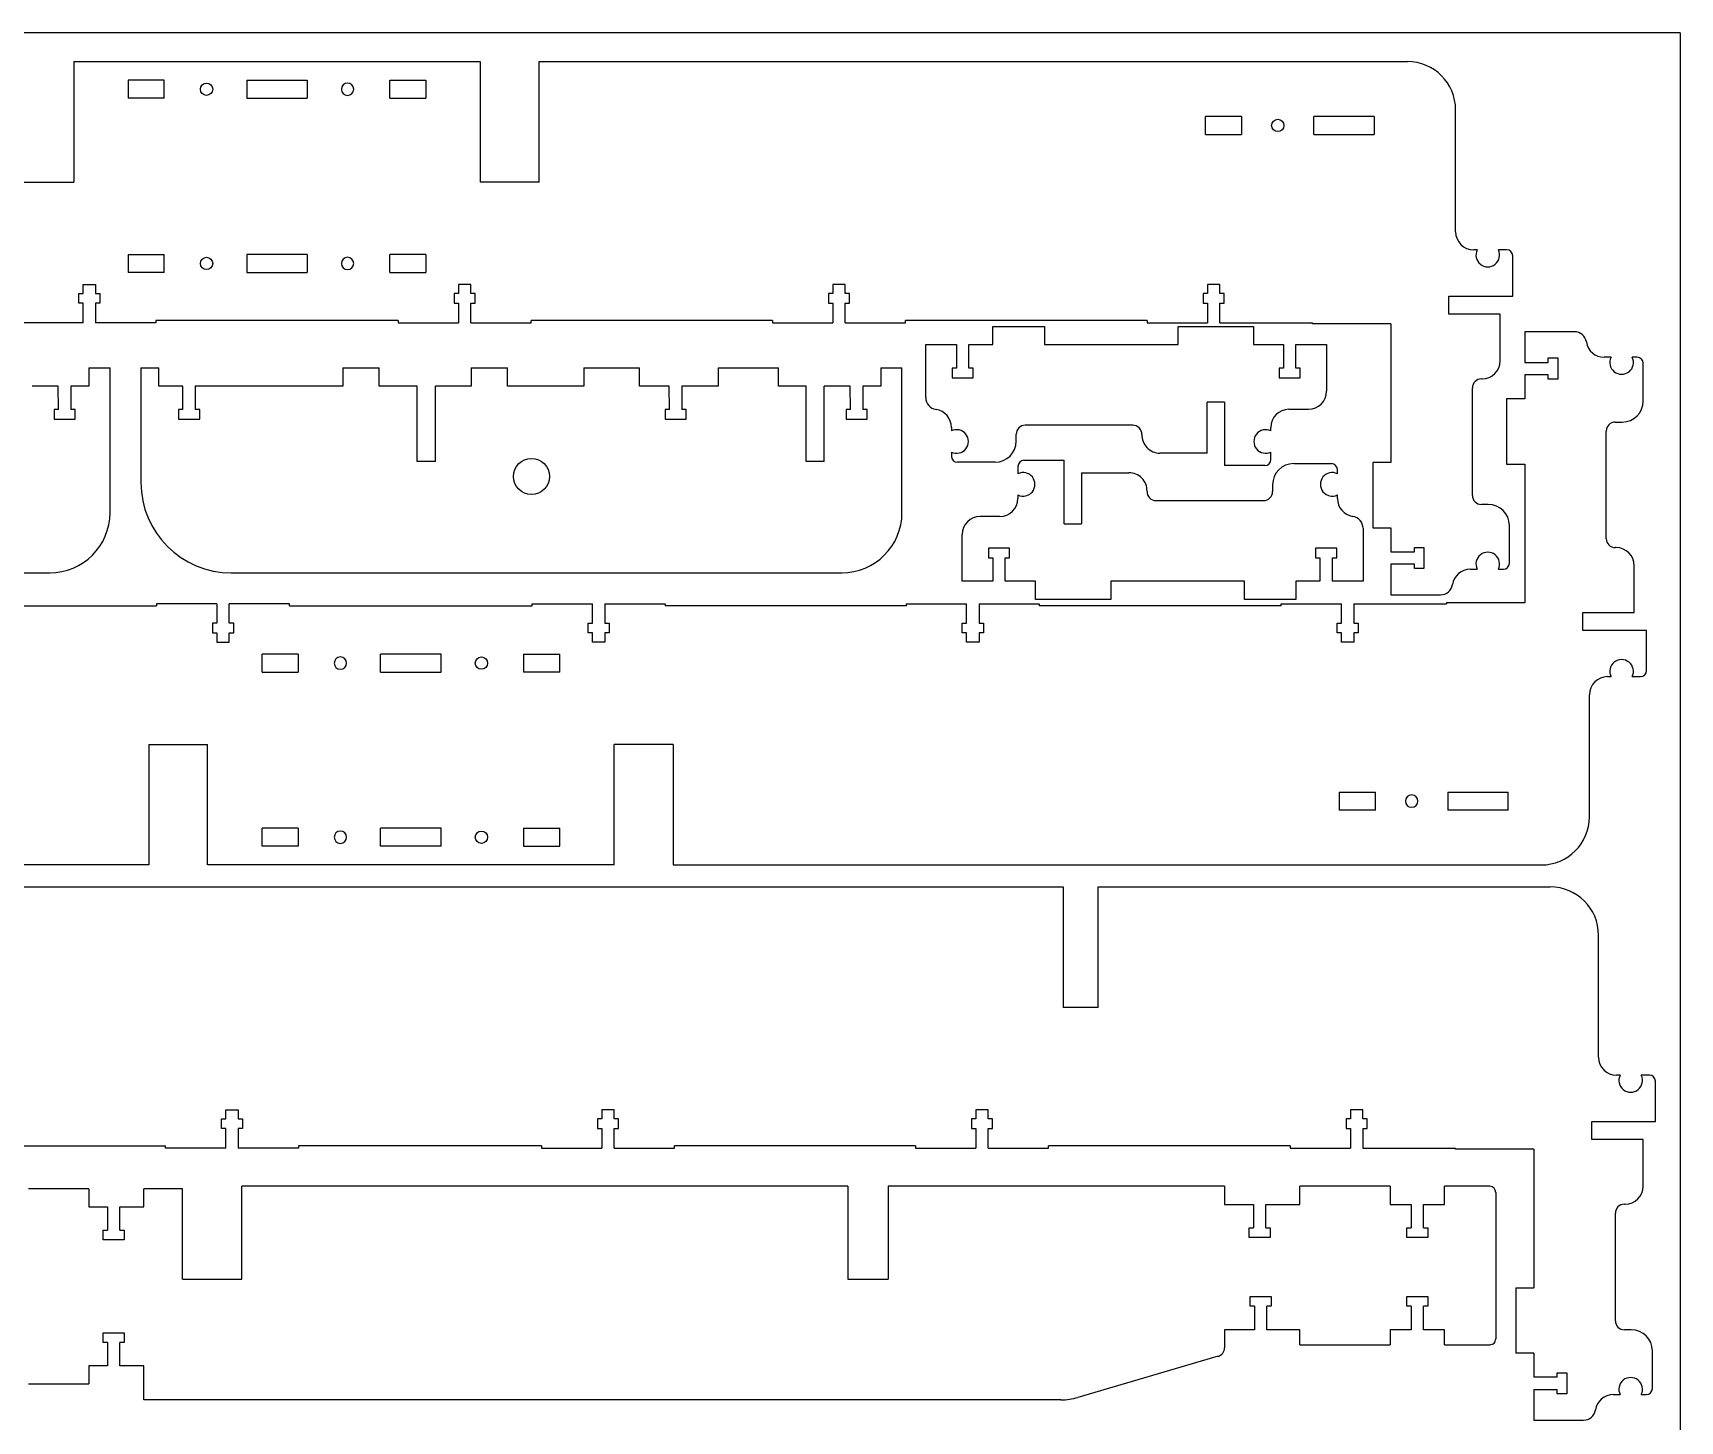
# Model space of a CAD drawing. Header units: millimetres. Extents: x -2614 to 1371, y 670 to 4202.
# Drawn here: x 825 to 1371, y 3741 to 4202 of the extents above; entities that cross this region are included whole.
import ezdxf

# ---------------------------------------------------------------- set-up
doc = ezdxf.new("R2010")
doc.units = ezdxf.units.MM
doc.linetypes.add('HIDDEN', pattern=[9.525, 6.35, -3.175])
doc.layers.get('0').update_dxf_attribs({"lineweight": 70})
doc.layers.add('Hidden', color=7, linetype='HIDDEN', lineweight=70)

msp = doc.modelspace()

# ---------------------------------------------------------------- linework, layer by layer
at = {"color": 7, "lineweight": -3}
for p, q in [((1371.33, 4201.8), (101.33, 4201.8)), ((1371.33, 4201.8), (1371.33, 3439.8)), ((838.4, 4192.3), (973.27, 4192.3)), ((838.4, 4192.3), (838.4, 4152.3)), ((973.27, 4192.3), (973.27, 4152.3)), ((992.82, 4192.3), (1280.86, 4192.3)), ((992.82, 4152.3), (992.82, 4192.3)), ((856.44, 4186.1), (856.44, 4180.1)), ((868.44, 4186.1), (856.44, 4186.1)), ((868.44, 4180.1), (868.44, 4186.1)), ((895.81, 4186.1), (895.81, 4180.1)), ((895.81, 4186.1), (915.85, 4186.1)), ((915.85, 4186.1), (915.85, 4180.1)), ((943.23, 4186.1), (955.23, 4186.1)), ((943.23, 4180.1), (943.23, 4186.1)), ((955.23, 4186.1), (955.23, 4180.1)), ((868.44, 4180.1), (856.44, 4180.1)), ((895.81, 4180.1), (915.85, 4180.1)), ((943.23, 4180.1), (955.23, 4180.1)), ((1296.86, 4135.8), (1296.86, 4176.3)), ((1213.87, 4168.1), (1213.87, 4174.1)), ((1225.87, 4174.1), (1213.87, 4174.1)), ((1225.87, 4174.1), (1225.87, 4168.1)), ((1249.87, 4168.1), (1249.87, 4174.1)), ((1269.87, 4174.1), (1249.87, 4174.1)), ((1269.87, 4174.1), (1269.87, 4168.1)), ((1213.87, 4168.1), (1225.87, 4168.1)), ((1249.87, 4168.1), (1269.87, 4168.1)), ((818.85, 4152.3), (838.4, 4152.3)), ((992.82, 4152.3), (973.27, 4152.3)), ((856.44, 4128.3), (856.44, 4122.3)), ((856.44, 4128.3), (868.44, 4128.3)), ((868.44, 4122.3), (868.44, 4128.3)), ((895.81, 4128.3), (895.81, 4122.3)), ((915.85, 4128.3), (895.81, 4128.3)), ((915.85, 4128.3), (915.85, 4122.3)), ((943.23, 4122.3), (943.23, 4128.3)), ((955.23, 4128.3), (943.23, 4128.3)), ((955.23, 4128.3), (955.23, 4122.3)), ((1304.01, 4129.8), (1302.86, 4129.8)), ((1313.8, 4129.8), (1311.04, 4129.8)), ((1315.8, 4114.48), (1315.8, 4127.8)), ((868.44, 4122.3), (856.44, 4122.3)), ((895.81, 4122.3), (915.85, 4122.3)), ((943.23, 4122.3), (955.23, 4122.3)), ((840.04, 4112.1), (840.04, 4115.3)), ((840.04, 4115.3), (841.49, 4115.3)), ((841.49, 4115.3), (841.49, 4118.3)), ((841.49, 4118.3), (845.59, 4118.3)), ((845.59, 4118.3), (845.59, 4115.3)), ((845.59, 4115.3), (847.04, 4115.3)), ((847.04, 4115.3), (847.04, 4112.1)), ((964.62, 4115.3), (964.62, 4112.1)), ((966.07, 4115.3), (964.62, 4115.3)), ((966.07, 4118.3), (966.07, 4115.3)), ((970.17, 4118.3), (966.07, 4118.3)), ((970.17, 4115.3), (970.17, 4118.3)), ((971.62, 4115.3), (970.17, 4115.3)), ((971.62, 4112.1), (971.62, 4115.3)), ((1088.78, 4115.3), (1088.78, 4112.1)), ((1090.23, 4115.3), (1088.78, 4115.3)), ((1090.23, 4118.3), (1090.23, 4115.3)), ((1094.33, 4118.3), (1090.23, 4118.3)), ((1094.33, 4115.3), (1094.33, 4118.3)), ((1095.78, 4115.3), (1094.33, 4115.3)), ((1095.78, 4112.1), (1095.78, 4115.3)), ((1213.11, 4115.3), (1213.11, 4112.1)), ((1214.56, 4115.3), (1213.11, 4115.3)), ((1214.56, 4118.3), (1214.56, 4115.3)), ((1218.66, 4118.3), (1214.56, 4118.3)), ((1218.66, 4115.3), (1218.66, 4118.3)), ((1220.11, 4115.3), (1218.66, 4115.3)), ((1220.11, 4112.1), (1220.11, 4115.3)), ((841.49, 4112.1), (840.04, 4112.1)), ((841.49, 4105.6), (841.49, 4112.1)), ((847.04, 4112.1), (845.59, 4112.1)), ((845.59, 4112.1), (845.59, 4105.6)), ((964.62, 4112.1), (966.07, 4112.1)), ((966.07, 4112.1), (966.07, 4105.6)), ((970.17, 4112.1), (971.62, 4112.1)), ((970.17, 4105.6), (970.17, 4112.1)), ((1088.78, 4112.1), (1090.23, 4112.1)), ((1090.23, 4112.1), (1090.23, 4105.6)), ((1094.33, 4112.1), (1095.78, 4112.1)), ((1094.33, 4105.6), (1094.33, 4112.1)), ((1213.11, 4112.1), (1214.56, 4112.1)), ((1214.56, 4112.1), (1214.56, 4105.6)), ((1218.66, 4112.1), (1220.11, 4112.1)), ((1218.66, 4105.6), (1218.66, 4112.1)), ((1294.63, 4108.48), (1294.63, 4114.48)), ((1294.63, 4114.48), (1315.8, 4114.48)), ((841.49, 4105.6), (821.49, 4105.6)), ((865.59, 4105.6), (845.59, 4105.6)), ((865.59, 4106.3), (865.59, 4105.6)), ((946.07, 4106.3), (865.59, 4106.3)), ((946.07, 4106.3), (946.07, 4105.6)), ((946.07, 4105.6), (966.07, 4105.6)), ((970.17, 4105.6), (990.17, 4105.6)), ((990.17, 4105.6), (990.17, 4106.3)), ((1070.23, 4106.3), (990.17, 4106.3)), ((1070.23, 4106.3), (1070.23, 4105.6)), ((1070.23, 4105.6), (1090.23, 4105.6)), ((1094.33, 4105.6), (1114.33, 4105.6)), ((1114.33, 4105.6), (1114.33, 4106.3)), ((1194.56, 4106.3), (1114.33, 4106.3)), ((1143.35, 4104.37), (1160.43, 4104.37)), ((1143.35, 4098.37), (1143.35, 4104.37)), ((1160.43, 4104.37), (1160.43, 4098.37)), ((1194.56, 4106.3), (1194.56, 4105.6)), ((1194.56, 4105.6), (1214.56, 4105.6)), ((1204.79, 4104.37), (1229.79, 4104.37)), ((1204.79, 4098.37), (1204.79, 4104.37)), ((1218.66, 4105.6), (1249.41, 4105.6)), ((1229.79, 4104.37), (1229.79, 4098.37)), ((1249.41, 4105.3), (1249.41, 4105.6)), ((1275.37, 4105.3), (1249.41, 4105.3)), ((1275.37, 4105.3), (1275.37, 4059.25)), ((1311.68, 4108.48), (1294.63, 4108.48)), ((1311.68, 4092.98), (1311.68, 4108.48)), ((1319.78, 4102.64), (1319.78, 4092.46)), ((1336.29, 4102.64), (1319.78, 4102.64)), ((1121.07, 4080.76), (1121.07, 4098.37)), ((1121.07, 4098.37), (1131.25, 4098.37)), ((1131.25, 4098.37), (1131.25, 4090.57)), ((1135.35, 4098.37), (1143.35, 4098.37)), ((1135.35, 4090.57), (1135.35, 4098.37)), ((1160.43, 4098.37), (1204.79, 4098.37)), ((1229.79, 4098.37), (1239.79, 4098.37)), ((1239.79, 4098.37), (1239.79, 4090.57)), ((1243.89, 4098.37), (1254.07, 4098.37)), ((1243.89, 4090.57), (1243.89, 4098.37)), ((1254.07, 4098.37), (1254.07, 4082.87)), ((1327.58, 4093.91), (1330.78, 4093.91)), ((1327.58, 4092.46), (1327.58, 4093.91)), ((1330.78, 4093.91), (1330.78, 4086.91)), ((1348.42, 4094.14), (1346.17, 4094.14)), ((1357.13, 4094.14), (1355.46, 4094.14)), ((843.42, 4090.61), (843.42, 4084.61)), ((843.42, 4090.61), (850.42, 4090.61)), ((850.42, 4042.58), (850.42, 4090.61)), ((860.67, 4090.61), (866.67, 4090.61)), ((860.67, 4090.61), (860.67, 4052.58)), ((866.67, 4084.61), (866.67, 4090.61)), ((927.67, 4090.61), (927.67, 4084.61)), ((927.67, 4090.61), (939.67, 4090.61)), ((939.67, 4084.61), (939.67, 4090.61)), ((970.25, 4090.61), (970.25, 4084.61)), ((970.25, 4090.61), (982.25, 4090.61)), ((982.25, 4084.61), (982.25, 4090.61)), ((1007.68, 4090.61), (1007.68, 4084.61)), ((1007.68, 4090.61), (1026.12, 4090.61)), ((1026.12, 4084.61), (1026.12, 4090.61)), ((1052.18, 4090.61), (1052.18, 4084.61)), ((1052.18, 4090.61), (1072.18, 4090.61)), ((1072.18, 4084.61), (1072.18, 4090.61)), ((1106.18, 4090.61), (1106.18, 4084.61)), ((1106.18, 4090.61), (1113.18, 4090.61)), ((1113.18, 4042.58), (1113.18, 4090.61)), ((1129.8, 4090.57), (1129.8, 4087.37)), ((1131.25, 4090.57), (1129.8, 4090.57)), ((1136.8, 4090.57), (1135.35, 4090.57)), ((1136.8, 4087.37), (1136.8, 4090.57)), ((1238.34, 4090.57), (1238.34, 4087.37)), ((1239.79, 4090.57), (1238.34, 4090.57)), ((1245.34, 4090.57), (1243.89, 4090.57)), ((1245.34, 4087.37), (1245.34, 4090.57)), ((1319.78, 4092.46), (1327.58, 4092.46)), ((1319.78, 4088.36), (1319.78, 4080.36)), ((1327.58, 4088.36), (1319.78, 4088.36)), ((1327.58, 4086.91), (1327.58, 4088.36)), ((1359.13, 4079.64), (1359.13, 4092.14)), ((833.23, 4084.61), (824.62, 4084.61)), ((833.31, 4076.82), (833.23, 4084.61)), ((837.41, 4084.61), (837.41, 4076.82)), ((843.42, 4084.61), (837.41, 4084.61)), ((874.54, 4084.61), (866.67, 4084.61)), ((874.62, 4076.82), (874.54, 4084.61)), ((927.67, 4084.61), (878.72, 4084.61)), ((878.72, 4084.61), (878.72, 4076.82)), ((952.38, 4084.61), (939.67, 4084.61)), ((952.38, 4059.6), (952.38, 4084.61)), ((958.38, 4059.6), (958.38, 4084.61)), ((970.25, 4084.61), (958.38, 4084.61)), ((1007.68, 4084.61), (982.25, 4084.61)), ((1035.99, 4084.61), (1026.12, 4084.61)), ((1036.07, 4076.82), (1035.99, 4084.61)), ((1040.17, 4084.61), (1040.17, 4076.82)), ((1052.18, 4084.61), (1040.17, 4084.61)), ((1081.38, 4084.61), (1072.18, 4084.61)), ((1081.38, 4059.6), (1081.38, 4084.61)), ((1087.38, 4059.6), (1087.38, 4084.61)), ((1095.99, 4084.61), (1087.38, 4084.61)), ((1096.07, 4076.82), (1095.99, 4084.61)), ((1100.17, 4084.61), (1100.17, 4076.82)), ((1106.18, 4084.61), (1100.17, 4084.61)), ((1129.8, 4087.37), (1136.8, 4087.37)), ((1238.34, 4087.37), (1245.34, 4087.37)), ((1302.44, 4048.31), (1302.44, 4083.98)), ((1305.44, 4086.98), (1305.68, 4086.98)), ((1330.78, 4086.91), (1327.58, 4086.91)), ((833.31, 4076.82), (831.86, 4076.8)), ((831.86, 4076.8), (831.86, 4073.6)), ((838.86, 4076.82), (837.41, 4076.82)), ((838.86, 4073.62), (838.86, 4076.82)), ((874.62, 4076.82), (873.17, 4076.8)), ((873.17, 4076.8), (873.17, 4073.6)), ((880.17, 4076.82), (878.72, 4076.82)), ((880.17, 4073.62), (880.17, 4076.82)), ((1036.07, 4076.82), (1034.62, 4076.8)), ((1034.62, 4076.8), (1034.62, 4073.6)), ((1041.62, 4076.82), (1040.17, 4076.82)), ((1041.62, 4073.62), (1041.62, 4076.82)), ((1096.07, 4076.82), (1094.62, 4076.8)), ((1094.62, 4076.8), (1094.62, 4073.6)), ((1101.62, 4076.82), (1100.17, 4076.82)), ((1101.62, 4073.62), (1101.62, 4076.82)), ((1214.44, 4062.34), (1214.44, 4079.3)), ((1220.24, 4079.3), (1214.44, 4079.3)), ((1220.24, 4079.3), (1220.24, 4058.21)), ((1241.57, 4076.87), (1248.07, 4076.87)), ((1313.78, 4080.36), (1313.78, 4058.69)), ((1319.78, 4080.36), (1313.78, 4080.36)), ((831.86, 4073.6), (838.86, 4073.62)), ((873.17, 4073.6), (880.17, 4073.62)), ((1034.62, 4073.6), (1041.62, 4073.62)), ((1094.62, 4073.6), (1101.62, 4073.62)), ((1189.75, 4071.58), (1154.07, 4071.58)), ((1349.85, 4072.64), (1352.13, 4072.64)), ((1129.57, 4070.87), (1129.57, 4069.71)), ((1151.07, 4066.3), (1151.07, 4068.58)), ((1235.57, 4069.71), (1235.57, 4070.87)), ((1346.85, 4033.97), (1346.85, 4069.64)), ((1129.57, 4062.68), (1129.57, 4061.3)), ((1214.44, 4062.34), (1198.75, 4062.34)), ((1235.57, 4060.21), (1235.57, 4062.68)), ((958.38, 4059.6), (952.38, 4059.6)), ((1087.38, 4059.6), (1081.38, 4059.6)), ((1144.07, 4059.3), (1131.57, 4059.3)), ((1151.65, 4057.94), (1151.65, 4055.47)), ((1153.65, 4059.94), (1166.98, 4059.94)), ((1166.98, 4038.85), (1166.98, 4059.94)), ((1172.78, 4055.81), (1188.48, 4055.81)), ((1172.78, 4055.81), (1172.78, 4038.85)), ((1233.57, 4058.21), (1220.24, 4058.21)), ((1243.15, 4058.85), (1255.65, 4058.85)), ((1257.65, 4055.47), (1257.65, 4056.85)), ((1269.37, 4059.25), (1269.37, 4037.58)), ((1275.37, 4059.25), (1269.37, 4059.25)), ((1313.78, 4058.69), (1319.78, 4058.69)), ((1319.78, 4058.69), (1319.78, 4012.64)), ((1236.15, 4051.85), (1236.15, 4049.57)), ((1151.65, 4048.44), (1151.65, 4047.28)), ((1197.48, 4046.57), (1233.15, 4046.57)), ((1257.65, 4047.28), (1257.65, 4048.44)), ((1307.71, 4045.31), (1305.44, 4045.31)), ((1145.65, 4041.28), (1139.15, 4041.28)), ((1166.98, 4038.85), (1172.78, 4038.85)), ((1133.15, 4019.79), (1133.15, 4035.28)), ((1266.15, 4037.39), (1266.15, 4019.79)), ((1269.37, 4037.58), (1275.37, 4037.58)), ((1275.37, 4037.58), (1275.37, 4029.58)), ((1314.71, 4025.8), (1314.71, 4038.31)), ((1141.88, 4030.79), (1141.88, 4027.59)), ((1148.88, 4030.79), (1141.88, 4030.79)), ((1141.88, 4027.59), (1143.33, 4027.59)), ((1143.33, 4027.59), (1143.33, 4019.79)), ((1147.43, 4027.59), (1148.88, 4027.59)), ((1147.43, 4019.79), (1147.43, 4027.59)), ((1148.88, 4027.59), (1148.88, 4030.79)), ((1250.42, 4030.79), (1250.42, 4027.59)), ((1257.42, 4030.79), (1250.42, 4030.79)), ((1250.42, 4027.59), (1251.87, 4027.59)), ((1251.87, 4027.59), (1251.87, 4019.79)), ((1255.97, 4027.59), (1257.42, 4027.59)), ((1255.97, 4019.79), (1255.97, 4027.59)), ((1257.42, 4027.59), (1257.42, 4030.79)), ((1275.37, 4029.58), (1283.17, 4029.58)), ((1283.17, 4029.58), (1283.17, 4031.03)), ((1283.17, 4031.03), (1286.37, 4031.03)), ((1286.37, 4031.03), (1286.37, 4024.03)), ((1350.09, 4030.97), (1349.85, 4030.97)), ((627.91, 4022.58), (830.42, 4022.58)), ((890.67, 4022.58), (1093.18, 4022.58)), ((1275.37, 4025.48), (1275.37, 4015.3)), ((1283.17, 4025.48), (1275.37, 4025.48)), ((1283.17, 4024.03), (1283.17, 4025.48)), ((1286.37, 4024.03), (1283.17, 4024.03)), ((1301.76, 4023.8), (1304.01, 4023.8)), ((1311.04, 4023.8), (1312.71, 4023.8)), ((1356.09, 4009.47), (1356.09, 4024.97)), ((1143.33, 4019.79), (1133.15, 4019.79)), ((1157.43, 4019.79), (1147.43, 4019.79)), ((1157.43, 4013.79), (1157.43, 4019.79)), ((1182.43, 4019.79), (1182.43, 4013.79)), ((1226.79, 4019.79), (1182.43, 4019.79)), ((1226.79, 4013.79), (1226.79, 4019.79)), ((1243.87, 4019.79), (1243.87, 4013.79)), ((1251.87, 4019.79), (1243.87, 4019.79)), ((1266.15, 4019.79), (1255.97, 4019.79)), ((785.85, 4011.64), (865.9, 4011.64)), ((885.9, 4012.34), (865.9, 4012.34)), ((865.9, 4012.34), (865.9, 4011.64)), ((885.9, 4012.34), (885.9, 4005.84)), ((910, 4012.34), (890, 4012.34)), ((890, 4005.84), (890, 4012.34)), ((910, 4011.64), (910, 4012.34)), ((910, 4011.64), (990.48, 4011.64)), ((990.48, 4012.34), (1010.48, 4012.34)), ((990.48, 4011.64), (990.48, 4012.34)), ((1010.48, 4005.84), (1010.48, 4012.34)), ((1014.58, 4012.34), (1034.58, 4012.34)), ((1014.58, 4012.34), (1014.58, 4005.84)), ((1034.58, 4012.34), (1034.58, 4011.64)), ((1114.64, 4011.64), (1034.58, 4011.64)), ((1114.64, 4012.34), (1134.64, 4012.34)), ((1114.64, 4011.64), (1114.64, 4012.34)), ((1134.64, 4005.84), (1134.64, 4012.34)), ((1138.74, 4012.34), (1158.74, 4012.34)), ((1138.74, 4012.34), (1138.74, 4005.84)), ((1182.43, 4013.79), (1157.43, 4013.79)), ((1158.74, 4012.34), (1158.74, 4011.64)), ((1238.97, 4011.64), (1158.74, 4011.64)), ((1243.87, 4013.79), (1226.79, 4013.79)), ((1238.97, 4012.34), (1258.97, 4012.34)), ((1238.97, 4011.64), (1238.97, 4012.34)), ((1258.97, 4005.84), (1258.97, 4012.34)), ((1263.07, 4012.34), (1293.83, 4012.34)), ((1263.07, 4012.34), (1263.07, 4005.84)), ((1275.37, 4015.3), (1291.87, 4015.3)), ((1319.78, 4012.64), (1293.83, 4012.64)), ((1293.83, 4012.64), (1293.83, 4012.34)), ((884.45, 4005.84), (884.45, 4002.64)), ((885.9, 4005.84), (884.45, 4005.84)), ((891.45, 4005.84), (890, 4005.84)), ((891.45, 4002.64), (891.45, 4005.84)), ((1009.03, 4002.64), (1009.03, 4005.84)), ((1009.03, 4005.84), (1010.48, 4005.84)), ((1014.58, 4005.84), (1016.03, 4005.84)), ((1016.03, 4005.84), (1016.03, 4002.64)), ((1133.19, 4002.64), (1133.19, 4005.84)), ((1133.19, 4005.84), (1134.64, 4005.84)), ((1138.74, 4005.84), (1140.19, 4005.84)), ((1140.19, 4005.84), (1140.19, 4002.64)), ((1257.52, 4002.64), (1257.52, 4005.84)), ((1257.52, 4005.84), (1258.97, 4005.84)), ((1263.07, 4005.84), (1264.52, 4005.84)), ((1264.52, 4005.84), (1264.52, 4002.64)), ((1339.04, 4003.47), (1339.04, 4009.47)), ((1339.04, 4009.47), (1356.09, 4009.47)), ((884.45, 4002.64), (885.9, 4002.64)), ((885.9, 4002.64), (885.9, 3999.64)), ((890, 4002.64), (891.45, 4002.64)), ((890, 3999.64), (890, 4002.64)), ((1010.48, 4002.64), (1009.03, 4002.64)), ((1010.48, 3999.64), (1010.48, 4002.64)), ((1016.03, 4002.64), (1014.58, 4002.64)), ((1014.58, 4002.64), (1014.58, 3999.64)), ((1134.64, 4002.64), (1133.19, 4002.64)), ((1134.64, 3999.64), (1134.64, 4002.64)), ((1140.19, 4002.64), (1138.74, 4002.64)), ((1138.74, 4002.64), (1138.74, 3999.64)), ((1258.97, 4002.64), (1257.52, 4002.64)), ((1258.97, 3999.64), (1258.97, 4002.64)), ((1264.52, 4002.64), (1263.07, 4002.64)), ((1263.07, 4002.64), (1263.07, 3999.64)), ((1360.21, 4003.47), (1339.04, 4003.47)), ((1360.21, 3990.14), (1360.21, 4003.47)), ((885.9, 3999.64), (890, 3999.64)), ((900.85, 3989.64), (900.85, 3995.64)), ((912.85, 3995.64), (900.85, 3995.64)), ((912.85, 3995.64), (912.85, 3989.64)), ((940.22, 3989.64), (940.22, 3995.64)), ((960.27, 3995.64), (940.22, 3995.64)), ((960.27, 3989.64), (960.27, 3995.64)), ((987.64, 3995.64), (987.64, 3989.64)), ((987.64, 3995.64), (999.64, 3995.64)), ((999.64, 3989.64), (999.64, 3995.64)), ((1014.58, 3999.64), (1010.48, 3999.64)), ((1138.74, 3999.64), (1134.64, 3999.64)), ((1263.07, 3999.64), (1258.97, 3999.64)), ((900.85, 3989.64), (912.85, 3989.64)), ((940.22, 3989.64), (960.27, 3989.64)), ((999.64, 3989.64), (987.64, 3989.64)), ((1347.27, 3988.14), (1348.42, 3988.14)), ((1355.46, 3988.14), (1358.21, 3988.14)), ((1341.27, 3941.64), (1341.27, 3982.14)), ((863.26, 3965.64), (863.26, 3925.64)), ((863.26, 3965.64), (882.81, 3965.64)), ((882.81, 3925.64), (882.81, 3965.64)), ((1017.68, 3925.64), (1017.68, 3965.64)), ((1037.23, 3965.64), (1017.68, 3965.64)), ((1037.23, 3965.64), (1037.23, 3925.64)), ((1258.28, 3949.84), (1258.28, 3943.84)), ((1258.28, 3949.84), (1270.28, 3949.84)), ((1270.28, 3943.84), (1270.28, 3949.84)), ((1294.28, 3949.84), (1294.28, 3943.84)), ((1294.28, 3949.84), (1314.28, 3949.84)), ((1314.28, 3943.84), (1314.28, 3949.84)), ((1270.28, 3943.84), (1258.28, 3943.84)), ((1314.28, 3943.84), (1294.28, 3943.84)), ((900.85, 3931.84), (900.85, 3937.84)), ((912.85, 3937.84), (900.85, 3937.84)), ((912.85, 3937.84), (912.85, 3931.84)), ((940.22, 3931.84), (940.22, 3937.84)), ((960.27, 3937.84), (940.22, 3937.84)), ((960.27, 3931.84), (960.27, 3937.84)), ((987.64, 3937.84), (999.64, 3937.84)), ((987.64, 3937.84), (987.64, 3931.84)), ((999.64, 3931.84), (999.64, 3937.84)), ((912.85, 3931.84), (900.85, 3931.84)), ((960.27, 3931.84), (940.22, 3931.84)), ((987.64, 3931.84), (999.64, 3931.84)), ((863.26, 3925.64), (575.22, 3925.64)), ((1017.68, 3925.64), (882.81, 3925.64)), ((1037.23, 3925.64), (1325.27, 3925.64)), ((739.79, 3918.36), (1166.71, 3918.36)), ((1166.71, 3918.36), (1166.71, 3878.36)), ((1178.26, 3918.36), (1328.28, 3918.36)), ((1178.26, 3878.36), (1178.26, 3918.36)), ((1344.28, 3861.86), (1344.28, 3902.36)), ((1178.26, 3878.36), (1166.71, 3878.36)), ((1351.43, 3855.86), (1350.28, 3855.86)), ((1361.14, 3855.86), (1358.46, 3855.86)), ((1363.14, 3840.54), (1363.14, 3853.86)), ((888.83, 3841.36), (888.83, 3844.36)), ((888.83, 3844.36), (892.93, 3844.36)), ((892.93, 3844.36), (892.93, 3841.36)), ((1013.58, 3844.36), (1013.58, 3841.36)), ((1017.68, 3844.36), (1013.58, 3844.36)), ((1017.68, 3841.36), (1017.68, 3844.36)), ((1137.65, 3844.36), (1137.65, 3841.36)), ((1141.75, 3844.36), (1137.65, 3844.36)), ((1141.75, 3841.36), (1141.75, 3844.36)), ((1261.98, 3844.36), (1261.98, 3841.36)), ((1266.08, 3844.36), (1261.98, 3844.36)), ((1266.08, 3841.36), (1266.08, 3844.36)), ((887.38, 3838.16), (887.38, 3841.36)), ((887.38, 3841.36), (888.83, 3841.36)), ((888.83, 3838.16), (887.38, 3838.16)), ((888.83, 3831.66), (888.83, 3838.16)), ((892.93, 3841.36), (894.38, 3841.36)), ((894.38, 3838.16), (892.93, 3838.16)), ((892.93, 3838.16), (892.93, 3831.66)), ((894.38, 3841.36), (894.38, 3838.16)), ((1012.13, 3841.36), (1012.13, 3838.16)), ((1013.58, 3841.36), (1012.13, 3841.36)), ((1012.13, 3838.16), (1013.58, 3838.16)), ((1013.58, 3838.16), (1013.58, 3831.66)), ((1019.13, 3841.36), (1017.68, 3841.36)), ((1017.68, 3838.16), (1019.13, 3838.16)), ((1017.68, 3831.66), (1017.68, 3838.16)), ((1019.13, 3838.16), (1019.13, 3841.36)), ((1136.2, 3841.36), (1136.2, 3838.16)), ((1137.65, 3841.36), (1136.2, 3841.36)), ((1136.2, 3838.16), (1137.65, 3838.16)), ((1137.65, 3838.16), (1137.65, 3831.66)), ((1143.2, 3841.36), (1141.75, 3841.36)), ((1141.75, 3838.16), (1143.2, 3838.16)), ((1141.75, 3831.66), (1141.75, 3838.16)), ((1143.2, 3838.16), (1143.2, 3841.36)), ((1260.53, 3841.36), (1260.53, 3838.16)), ((1261.98, 3841.36), (1260.53, 3841.36)), ((1260.53, 3838.16), (1261.98, 3838.16)), ((1261.98, 3838.16), (1261.98, 3831.66)), ((1267.53, 3841.36), (1266.08, 3841.36)), ((1266.08, 3838.16), (1267.53, 3838.16)), ((1266.08, 3838.16), (1266.08, 3831.66)), ((1267.53, 3838.16), (1267.53, 3841.36)), ((1342.05, 3834.54), (1342.05, 3840.54)), ((1342.05, 3840.54), (1363.14, 3840.54)), ((788.85, 3832.36), (868.83, 3832.36)), ((868.83, 3831.66), (868.83, 3832.36)), ((888.83, 3831.66), (868.83, 3831.66)), ((912.93, 3831.66), (892.93, 3831.66)), ((912.93, 3832.36), (912.93, 3831.66)), ((993.58, 3832.36), (912.93, 3832.36)), ((993.58, 3832.36), (993.58, 3831.66)), ((993.58, 3831.66), (1013.58, 3831.66)), ((1017.68, 3831.66), (1037.68, 3831.66)), ((1037.68, 3831.66), (1037.68, 3832.36)), ((1117.65, 3832.36), (1037.68, 3832.36)), ((1117.65, 3832.36), (1117.65, 3831.66)), ((1117.65, 3831.66), (1137.65, 3831.66)), ((1141.75, 3831.66), (1161.75, 3831.66)), ((1161.75, 3831.66), (1161.75, 3832.36)), ((1241.98, 3832.36), (1161.75, 3832.36)), ((1241.98, 3832.36), (1241.98, 3831.66)), ((1241.98, 3831.66), (1261.98, 3831.66)), ((1266.08, 3831.66), (1296.83, 3831.66)), ((1296.83, 3831.36), (1296.83, 3831.66)), ((1322.79, 3831.36), (1296.83, 3831.36)), ((1322.79, 3831.36), (1322.79, 3785.31)), ((1359.1, 3834.54), (1342.05, 3834.54)), ((1359.1, 3819.04), (1359.1, 3834.54)), ((843.38, 3818.18), (823.38, 3818.18)), ((843.38, 3818.18), (843.38, 3812.18)), ((874.43, 3818.18), (861.63, 3818.18)), ((861.63, 3812.18), (861.63, 3818.18)), ((874.43, 3788.18), (874.43, 3818.18)), ((1095.26, 3818.97), (894.18, 3818.97)), ((894.18, 3788.18), (894.18, 3818.97)), ((1095.26, 3818.97), (1095.26, 3788.18)), ((1220.19, 3818.97), (1108.61, 3818.97)), ((1108.61, 3818.97), (1108.61, 3788.18)), ((1220.19, 3818.97), (1220.19, 3812.98)), ((1275.19, 3818.97), (1245.19, 3818.97)), ((1245.19, 3812.98), (1245.19, 3818.97)), ((1275.19, 3818.97), (1275.19, 3812.98)), ((1308.19, 3818.97), (1293.19, 3818.97)), ((1293.19, 3812.98), (1293.19, 3818.97)), ((1310.19, 3816.97), (1310.19, 3768.38)), ((843.38, 3812.18), (849.59, 3812.18)), ((849.59, 3812.18), (849.59, 3804.38)), ((853.69, 3812.18), (861.63, 3812.18)), ((853.69, 3804.38), (853.69, 3812.18)), ((1220.19, 3812.98), (1229.78, 3812.98)), ((1229.78, 3812.98), (1229.78, 3805.18)), ((1233.88, 3812.98), (1245.19, 3812.98)), ((1233.88, 3805.18), (1233.88, 3812.98)), ((1275.19, 3812.98), (1282.14, 3812.98)), ((1282.14, 3812.98), (1282.14, 3805.18)), ((1286.24, 3812.98), (1293.19, 3812.98)), ((1286.24, 3805.18), (1286.24, 3812.98)), ((1349.86, 3774.37), (1349.86, 3810.04)), ((1352.86, 3813.04), (1353.1, 3813.04)), ((848.14, 3804.38), (849.59, 3804.38)), ((848.14, 3801.18), (848.14, 3804.38)), ((853.69, 3804.38), (855.14, 3804.38)), ((855.14, 3804.38), (855.14, 3801.18)), ((1228.33, 3801.98), (1228.33, 3805.18)), ((1228.33, 3805.18), (1229.78, 3805.18)), ((1233.88, 3805.18), (1235.33, 3805.18)), ((1235.33, 3805.18), (1235.33, 3801.98)), ((1280.69, 3805.18), (1282.14, 3805.18)), ((1280.69, 3801.98), (1280.69, 3805.18)), ((1286.24, 3805.18), (1287.69, 3805.18)), ((1287.69, 3805.18), (1287.69, 3801.98)), ((855.14, 3801.18), (848.14, 3801.18)), ((1235.33, 3801.98), (1228.33, 3801.98)), ((1287.69, 3801.98), (1280.69, 3801.98)), ((874.43, 3788.18), (894.18, 3788.18)), ((1095.26, 3788.18), (1108.61, 3788.18)), ((1228.69, 3779.18), (1228.69, 3782.38)), ((1228.69, 3782.38), (1235.69, 3782.38)), ((1235.69, 3782.38), (1235.69, 3779.18)), ((1280.69, 3782.38), (1287.69, 3782.38)), ((1280.69, 3779.18), (1280.69, 3782.38)), ((1287.69, 3782.38), (1287.69, 3779.18)), ((1316.79, 3785.31), (1322.79, 3785.31)), ((1316.79, 3785.31), (1316.79, 3763.64)), ((1230.14, 3779.18), (1228.69, 3779.18)), ((1230.14, 3779.18), (1230.14, 3771.38)), ((1235.69, 3779.18), (1234.24, 3779.18)), ((1234.24, 3771.38), (1234.24, 3779.18)), ((1282.14, 3779.18), (1280.69, 3779.18)), ((1282.14, 3779.18), (1282.14, 3771.38)), ((1287.69, 3779.18), (1286.24, 3779.18)), ((1286.24, 3771.38), (1286.24, 3779.18)), ((1220.19, 3771.38), (1220.19, 3765.42)), ((1230.14, 3771.38), (1220.19, 3771.38)), ((1245.19, 3771.38), (1234.24, 3771.38)), ((1245.19, 3766.38), (1245.19, 3771.38)), ((1275.19, 3771.38), (1275.19, 3766.38)), ((1282.14, 3771.38), (1275.19, 3771.38)), ((1293.19, 3771.38), (1286.24, 3771.38)), ((1293.19, 3766.38), (1293.19, 3771.38)), ((1355.14, 3771.37), (1352.86, 3771.37)), ((848.14, 3770.38), (855.14, 3770.38)), ((848.14, 3767.18), (848.14, 3770.38)), ((849.59, 3767.18), (848.14, 3767.18)), ((849.59, 3767.18), (849.59, 3759.38)), ((855.14, 3767.18), (853.69, 3767.18)), ((853.69, 3759.38), (853.69, 3767.18)), ((855.14, 3770.38), (855.14, 3767.18)), ((1245.19, 3766.38), (1275.19, 3766.38)), ((1293.19, 3766.38), (1308.19, 3766.38)), ((1218.04, 3762.55), (1171.54, 3748.91)), ((1322.79, 3763.64), (1316.79, 3763.64)), ((1322.79, 3763.64), (1322.79, 3755.64)), ((1362.14, 3751.86), (1362.14, 3764.37)), ((843.38, 3759.38), (843.38, 3753.38)), ((849.59, 3759.38), (843.38, 3759.38)), ((861.63, 3759.38), (853.69, 3759.38)), ((861.63, 3748.1), (861.63, 3759.38)), ((1330.59, 3755.64), (1322.79, 3755.64)), ((1330.59, 3755.64), (1330.59, 3757.09)), ((1330.59, 3757.09), (1333.79, 3757.09)), ((1333.79, 3757.09), (1333.79, 3750.09)), ((823.38, 3753.38), (843.38, 3753.38)), ((1322.79, 3751.54), (1330.59, 3751.54)), ((1322.79, 3751.54), (1322.79, 3741.36)), ((1330.59, 3750.09), (1330.59, 3751.54)), ((1333.79, 3750.09), (1330.59, 3750.09)), ((1349.19, 3749.86), (1351.43, 3749.86)), ((1358.46, 3749.86), (1360.14, 3749.86)), ((1165.91, 3748.1), (861.63, 3748.1)), ((1322.79, 3741.36), (1339.3, 3741.36))]:
    msp.add_line(p, q, dxfattribs=at)
for centre, radius in [((1237.87, 4171.1), 2.05), ((990.25, 4054.59), 6)]:
    msp.add_circle(centre, radius, dxfattribs=at)
at = {"color": 7, "lineweight": -3, "extrusion": (0, 0, -1)}
msp.add_circle((-1282.28, 3946.84), 2.05, dxfattribs=at)
at = {"color": 7, "lineweight": -3}
for centre, radius, start, end in [((1280.86, 4176.3), 16, 0, 90), ((1302.86, 4135.8), 6, 180, 270), ((1307.53, 4128.07), 3.92, 153.8115, 26.1885), ((1313.8, 4127.8), 2, 360, 90), ((1336.29, 4098.64), 4, 8.6269, 90), ((1346.17, 4100.14), 6, 188.6269, 270), ((1351.94, 4092.41), 3.92, 153.8115, 26.1885), ((1357.13, 4092.14), 2, 0, 90), ((1305.68, 4092.98), 6, 270, 0), ((1248.07, 4082.87), 6, 270, 360), ((1305.44, 4083.98), 3, 90, 180), ((1125.07, 4080.76), 4, 180, 261.3731), ((1123.57, 4070.87), 6, 360, 81.3731), ((1241.57, 4070.87), 6, 90, 180), ((1352.13, 4079.64), 7, 270, 360), ((1154.07, 4068.58), 3, 90, 180), ((1189.75, 4068.58), 3, 358.4966, 90), ((1349.85, 4069.64), 3, 90, 180), ((1131.3, 4066.2), 3.92, 243.8115, 116.1885), ((1144.07, 4066.3), 7, 270, 360), ((1198.75, 4068.34), 6, 178.4966, 270), ((1233.84, 4066.2), 3.92, 63.8115, 296.1885), ((1131.57, 4061.3), 2, 180, 270), ((1153.65, 4057.94), 2, 90, 180), ((1153.38, 4051.96), 3.92, 243.8115, 116.1885), ((1188.48, 4049.81), 6, 358.4966, 90), ((1233.57, 4060.21), 2, 270, 360), ((1243.15, 4051.85), 7, 90, 180), ((1255.92, 4051.96), 3.92, 63.8115, 296.1885), ((1255.65, 4056.85), 2, 360, 90), ((890.67, 4052.58), 30, 180, 270), ((1197.48, 4049.57), 3, 178.4966, 270), ((1233.15, 4049.57), 3, 270, 360), ((1145.65, 4047.28), 6, 270, 360), ((1263.65, 4047.28), 6, 180, 261.3731), ((1305.44, 4048.31), 3, 180, 270), ((1307.71, 4038.31), 7, 360, 90), ((830.42, 4042.58), 20, 270, 0), ((1093.18, 4042.58), 20, 270, 0), ((1139.15, 4035.28), 6, 90, 180), ((1262.15, 4037.39), 4, 360, 81.3731), ((1349.85, 4033.97), 3, 180, 270), ((1307.53, 4025.53), 3.92, 333.8115, 206.1885), ((1350.09, 4024.97), 6, 0, 90), ((1301.76, 4017.8), 6, 90, 171.3731), ((1312.71, 4025.8), 2, 270, 0), ((1291.87, 4019.3), 4, 270, 351.3731), ((1351.94, 3989.87), 3.92, 333.8115, 206.1885), ((1358.21, 3990.14), 2, 270, 0), ((1347.27, 3982.14), 6, 90, 180), ((1325.27, 3941.64), 16, 270, 0), ((1328.28, 3902.36), 16, 0, 90), ((1350.28, 3861.86), 6, 180, 270), ((1354.95, 3854.13), 3.92, 153.8115, 26.1885), ((1361.14, 3853.86), 2, 360, 90), ((1308.19, 3816.97), 2, 360, 90), ((1353.1, 3819.04), 6, 270, 360), ((1352.86, 3810.04), 3, 90, 180), ((1352.86, 3774.37), 3, 180, 270), ((1355.14, 3764.37), 7, 360, 90), ((1217.19, 3765.42), 3, 286.3439, 0), ((1308.19, 3768.38), 2, 269.9998, 0), ((1354.95, 3751.59), 3.92, 333.8115, 206.1885), ((1165.91, 3768.1), 20, 270, 286.3439), ((1349.19, 3743.86), 6, 90, 171.3731), ((1360.14, 3751.86), 2, 270, 0), ((1339.3, 3745.36), 4, 270, 351.3731)]:
    msp.add_arc(centre, radius, start, end, dxfattribs=at)
for centre, major_axis in [((882.44, 4183.1), (-2.05, 0)), ((882.44, 4125.3), (-2.05, 0)), ((973.64, 3992.64), (2.05, 0)), ((973.64, 3934.84), (2.05, 0))]:
    msp.add_ellipse(centre, major_axis=major_axis, ratio=1, dxfattribs=at)
at = {"color": 7, "lineweight": -3, "extrusion": (0, 0, -1)}
for centre, major_axis in [((929.23, 4183.1), (2.05, 0)), ((929.23, 4125.3), (2.05, 0)), ((926.85, 3992.64), (-2.05, 0)), ((926.85, 3934.84), (-2.05, 0))]:
    msp.add_ellipse(centre, major_axis=major_axis, ratio=1, dxfattribs=at)
at = {"layer": 'Hidden', "lineweight": -3}
for p, q in [((856.44, 4186.1), (856.44, 4186.1)), ((868.44, 4186.1), (868.44, 4186.1)), ((895.81, 4186.1), (895.81, 4186.1)), ((915.85, 4186.1), (915.85, 4186.1)), ((943.23, 4186.1), (943.23, 4186.1)), ((955.23, 4186.1), (955.23, 4186.1)), ((856.44, 4180.1), (856.44, 4180.1)), ((868.44, 4180.1), (868.44, 4180.1)), ((895.81, 4180.1), (895.81, 4180.1)), ((915.85, 4180.1), (915.85, 4180.1)), ((943.23, 4180.1), (943.23, 4180.1)), ((955.23, 4180.1), (955.23, 4180.1)), ((856.44, 4128.3), (856.44, 4128.3)), ((868.44, 4128.3), (868.44, 4128.3)), ((895.81, 4128.3), (895.81, 4128.3)), ((915.85, 4128.3), (915.85, 4128.3)), ((943.23, 4128.3), (943.23, 4128.3)), ((955.23, 4128.3), (955.23, 4128.3)), ((856.44, 4122.3), (856.44, 4122.3)), ((868.44, 4122.3), (868.44, 4122.3)), ((895.81, 4122.3), (895.81, 4122.3)), ((915.85, 4122.3), (915.85, 4122.3)), ((943.23, 4122.3), (943.23, 4122.3)), ((955.23, 4122.3), (955.23, 4122.3)), ((900.85, 3995.64), (900.85, 3995.64)), ((912.85, 3995.64), (912.85, 3995.64)), ((940.22, 3995.64), (940.22, 3995.64)), ((960.27, 3995.64), (960.27, 3995.64)), ((987.64, 3995.64), (987.64, 3995.64)), ((999.64, 3995.64), (999.64, 3995.64)), ((900.85, 3989.64), (900.85, 3989.64)), ((912.85, 3989.64), (912.85, 3989.64)), ((940.22, 3989.64), (940.22, 3989.64)), ((960.27, 3989.64), (960.27, 3989.64)), ((987.64, 3989.64), (987.64, 3989.64)), ((999.64, 3989.64), (999.64, 3989.64)), ((900.85, 3937.84), (900.85, 3937.84)), ((912.85, 3937.84), (912.85, 3937.84)), ((940.22, 3937.84), (940.22, 3937.84)), ((960.27, 3937.84), (960.27, 3937.84)), ((987.64, 3937.84), (987.64, 3937.84)), ((999.64, 3937.84), (999.64, 3937.84)), ((900.85, 3931.84), (900.85, 3931.84)), ((912.85, 3931.84), (912.85, 3931.84)), ((940.22, 3931.84), (940.22, 3931.84)), ((960.27, 3931.84), (960.27, 3931.84)), ((987.64, 3931.84), (987.64, 3931.84)), ((999.64, 3931.84), (999.64, 3931.84)), ((1245.19, 3766.38), (1245.19, 3766.38)), ((1275.19, 3766.38), (1275.19, 3766.38)), ((1293.19, 3766.38), (1293.19, 3766.38)), ((1308.19, 3766.38), (1308.19, 3766.38)), ((1310.19, 3768.38), (1310.19, 3768.38))]:
    msp.add_line(p, q, dxfattribs=at)

doc.saveas('drawing.dxf')
